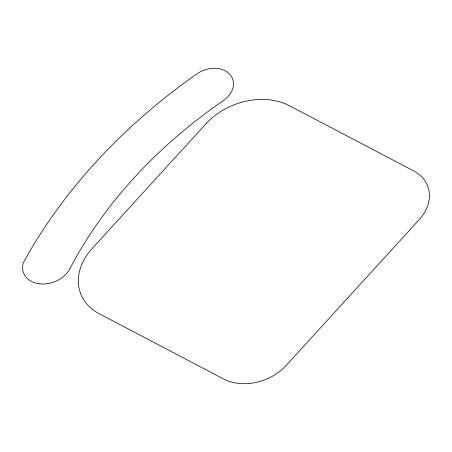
<?xml version="1.0" encoding="UTF-8"?>
<svg xmlns="http://www.w3.org/2000/svg" width="452" height="452" viewBox="0 0 452 452"><rect width="100%" height="100%" fill="white"/><g stroke="black" fill="none" stroke-linecap="round" stroke-linejoin="round"><path stroke-width="0.68" d="M206.168 123.611L92.185 248.493A60.619 45.889 -20.3 0 0 99.378 313.824L223.655 379.002A45.466 34.414 -20.3 0 0 286.043 365.561L419.027 219.864A45.466 34.414 -20.3 0 0 413.631 170.867L289.359 105.689A60.619 45.889 -20.3 0 0 206.174 123.611M39.883 283.845A25.414 19.238 -20.3 0 0 70.365 267.827A448.604 339.593 -20.3 0 1 222.344 101.316A23.962 18.136 -20.3 0 0 230.045 74.58A23.962 18.136 -20.3 0 0 197.948 73.134A536.479 406.111 -20.3 0 0 23.278 262.832A25.414 19.238 -20.3 0 0 39.883 283.845"/></g></svg>
